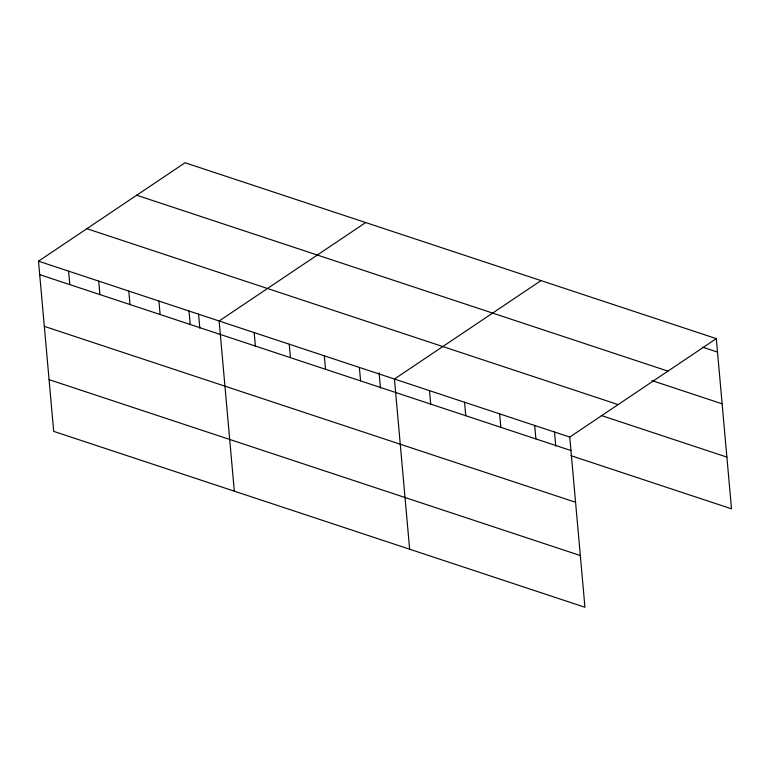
<?xml version="1.0" encoding="UTF-8"?>
<svg xmlns="http://www.w3.org/2000/svg" width="770" height="770" viewBox="0 0 770 770"><rect width="100%" height="100%" fill="white"/><g stroke="black" fill="none" stroke-linecap="round" stroke-linejoin="round"><path stroke-width="1.16" d="M716.312 338.636L569.752 437.081L584.94 607.251L53.688 431.364L38.5 261.184L185.06 162.749L716.312 338.636L731.5 508.816L570.888 455.638M365.683 222.549L219.123 320.994L234.311 491.164M541.002 280.598L394.442 379.033L409.63 549.212M702.808 347.241L717.515 352.111M136.694 195.234L667.946 371.13M652.007 380.601L722.125 403.817M86.866 228.7L618.118 404.597M601.341 415.531L726.88 457.101M38.5 261.184L569.752 437.081M39.703 274.649L570.955 450.546M44.313 326.364L575.565 502.261M49.068 379.649L580.32 555.545M554.506 431.96L555.767 446.071M534.688 425.473L535.891 438.939M499.624 413.865L500.827 427.331M464.56 402.258L465.763 415.723M429.506 390.65L430.7 404.115M379.09 372.747L380.457 388.022M359.378 367.425L360.581 380.89M324.314 355.817L325.517 369.282M289.25 344.209L290.454 357.675M254.187 332.601L255.39 346.067M198.573 314.112L199.825 328.222M189.025 311.022L190.219 324.488M158.918 301.06L160.122 314.526M128.811 291.089L130.015 304.554M98.704 281.117L99.907 294.592M68.607 271.156L69.81 284.621"/></g></svg>
